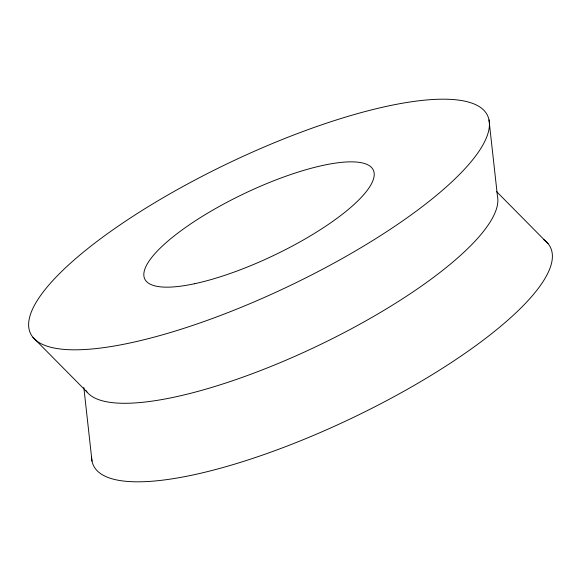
<?xml version="1.0" encoding="UTF-8"?>
<svg xmlns="http://www.w3.org/2000/svg" width="581" height="581" viewBox="0 0 581 581"><rect width="100%" height="100%" fill="white"/><g stroke="black" fill="none" stroke-linecap="round" stroke-linejoin="round"><path stroke-width="0.87" d="M496.573 191.592L548.115 243.737M32.885 337.263L86.976 391.986M488.991 119.846A253.185 68.514 -25.5 0 1 156.405 336.522A253.185 68.514 -25.5 0 1 131.662 217.141A253.185 68.514 -25.5 0 1 488.991 119.846L497.474 196.305A227.861 61.659 -25.5 0 1 313.878 347.656A227.861 61.659 -25.5 0 1 85.908 390.512M83.824 387.389L92.009 461.154M543.656 239.575A253.185 68.514 -25.5 0 1 353.996 417.129A253.185 68.514 -25.5 0 1 91.566 456.877M194.686 283.702A126.593 34.257 -25.5 0 0 373.953 177.118A126.593 34.257 -25.5 0 0 208.419 212.69A126.593 34.257 -25.5 0 0 194.686 283.702"/></g></svg>
